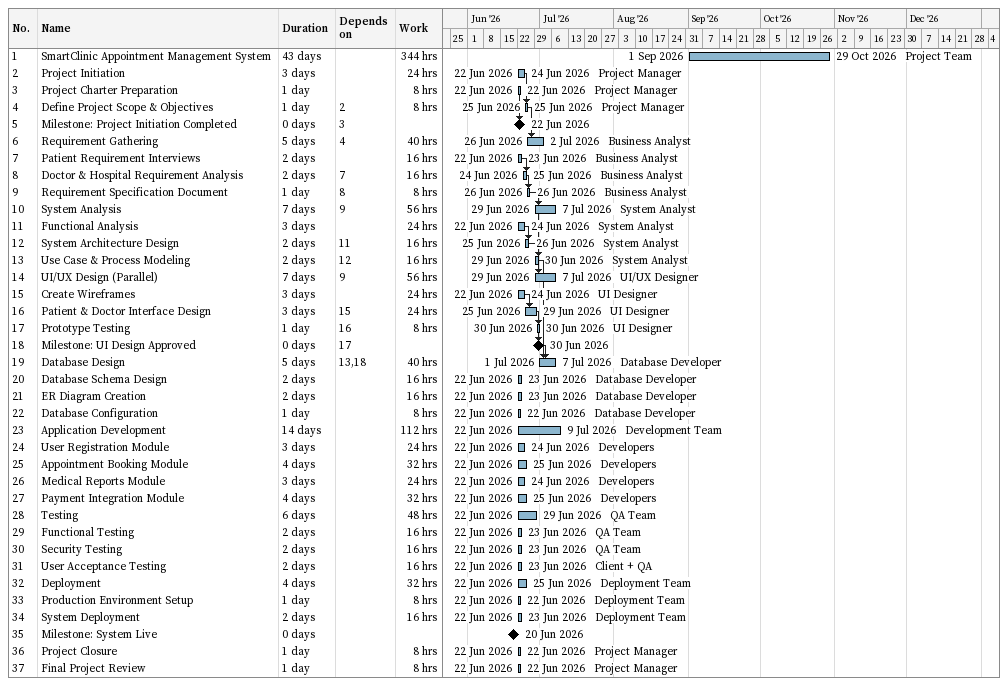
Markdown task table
| ID | Task | Duration | Start | Finish | Predecessors | Resources | Work (h) |
|---|---|---|---|---|---|---|---|
| 1 | SmartClinic Appointment Management System | 43d | 2026-09-01 | 2026-10-29 |  | Project Team | 344 |
| 2 | Project Initiation | 3d | 2026-06-22 | 2026-06-24 |  | Project Manager | 24 |
| 3 | Project Charter Preparation | 1d | 2026-06-22 | 2026-06-22 |  | Project Manager | 8 |
| 4 | Define Project Scope & Objectives | 1d | 2026-06-25 | 2026-06-25 | 2 | Project Manager | 8 |
| 5 | Milestone: Project Initiation Completed | 0d | 2026-06-22 | 2026-06-22 | 3 |  |  |
| 6 | Requirement Gathering | 5d | 2026-06-26 | 2026-07-02 | 4 | Business Analyst | 40 |
| 7 | Patient Requirement Interviews | 2d | 2026-06-22 | 2026-06-23 |  | Business Analyst | 16 |
| 8 | Doctor & Hospital Requirement Analysis | 2d | 2026-06-24 | 2026-06-25 | 7 | Business Analyst | 16 |
| 9 | Requirement Specification Document | 1d | 2026-06-26 | 2026-06-26 | 8 | Business Analyst | 8 |
| 10 | System Analysis | 7d | 2026-06-29 | 2026-07-07 | 9 | System Analyst | 56 |
| 11 | Functional Analysis | 3d | 2026-06-22 | 2026-06-24 |  | System Analyst | 24 |
| 12 | System Architecture Design | 2d | 2026-06-25 | 2026-06-26 | 11 | System Analyst | 16 |
| 13 | Use Case & Process Modeling | 2d | 2026-06-29 | 2026-06-30 | 12 | System Analyst | 16 |
| 14 | UI/UX Design (Parallel) | 7d | 2026-06-29 | 2026-07-07 | 9 | UI/UX Designer | 56 |
| 15 | Create Wireframes | 3d | 2026-06-22 | 2026-06-24 |  | UI Designer | 24 |
| 16 | Patient & Doctor Interface Design | 3d | 2026-06-25 | 2026-06-29 | 15 | UI Designer | 24 |
| 17 | Prototype Testing | 1d | 2026-06-30 | 2026-06-30 | 16 | UI Designer | 8 |
| 18 | Milestone: UI Design Approved | 0d | 2026-06-30 | 2026-06-30 | 17 |  |  |
| 19 | Database Design | 5d | 2026-07-01 | 2026-07-07 | 13, 18 | Database Developer | 40 |
| 20 | Database Schema Design | 2d | 2026-06-22 | 2026-06-23 |  | Database Developer | 16 |
| 21 | ER Diagram Creation | 2d | 2026-06-22 | 2026-06-23 |  | Database Developer | 16 |
| 22 | Database Configuration | 1d | 2026-06-22 | 2026-06-22 |  | Database Developer | 8 |
| 23 | Application Development | 14d | 2026-06-22 | 2026-07-09 |  | Development Team | 112 |
| 24 | User Registration Module | 3d | 2026-06-22 | 2026-06-24 |  | Developers | 24 |
| 25 | Appointment Booking Module | 4d | 2026-06-22 | 2026-06-25 |  | Developers | 32 |
| 26 | Medical Reports Module | 3d | 2026-06-22 | 2026-06-24 |  | Developers | 24 |
| 27 | Payment Integration Module | 4d | 2026-06-22 | 2026-06-25 |  | Developers | 32 |
| 28 | Testing | 6d | 2026-06-22 | 2026-06-29 |  | QA Team | 48 |
| 29 | Functional Testing | 2d | 2026-06-22 | 2026-06-23 |  | QA Team | 16 |
| 30 | Security Testing | 2d | 2026-06-22 | 2026-06-23 |  | QA Team | 16 |
| 31 | User Acceptance Testing | 2d | 2026-06-22 | 2026-06-23 |  | Client + QA | 16 |
| 32 | Deployment | 4d | 2026-06-22 | 2026-06-25 |  | Deployment Team | 32 |
| 33 | Production Environment Setup | 1d | 2026-06-22 | 2026-06-22 |  | Deployment Team | 8 |
| 34 | System Deployment | 2d | 2026-06-22 | 2026-06-23 |  | Deployment Team | 16 |
| 35 | Milestone: System Live | 0d | 2026-06-20 | 2026-06-20 |  |  |  |
| 36 | Project Closure | 1d | 2026-06-22 | 2026-06-22 |  | Project Manager | 8 |
| 37 | Final Project Review | 1d | 2026-06-22 | 2026-06-22 |  | Project Manager | 8 |
